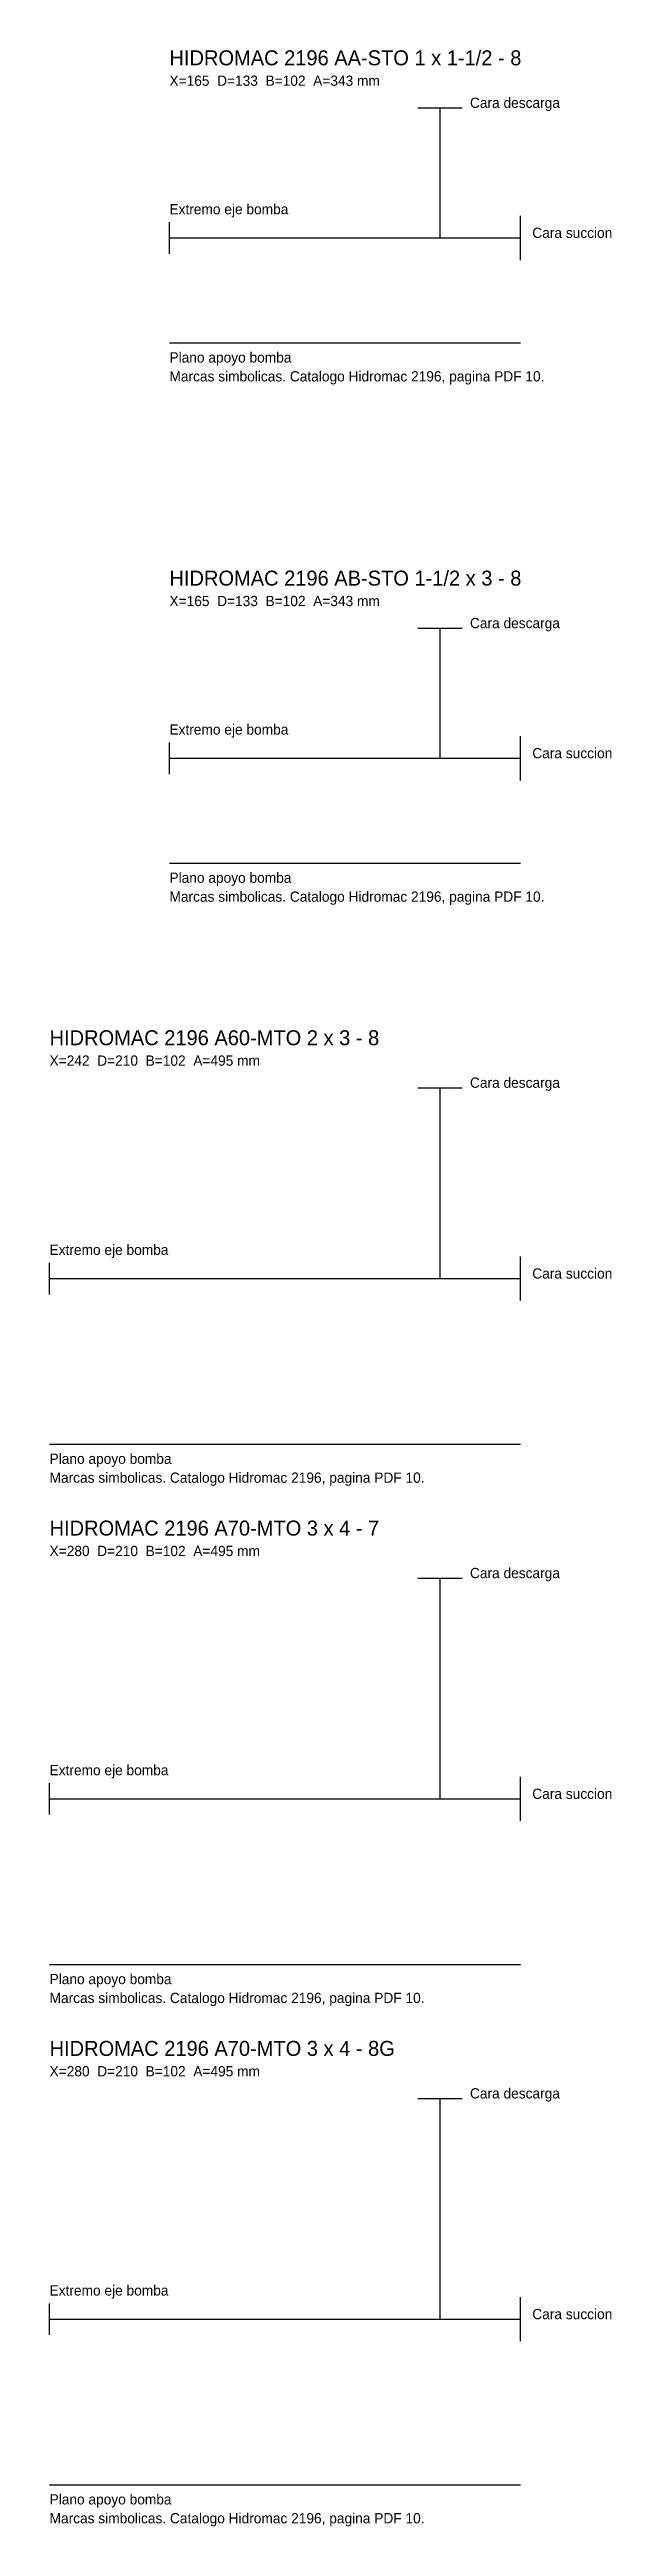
# Model space of a CAD drawing. Header units: millimetres. Extents: x -495 to 217, y -2903 to 239.
import ezdxf

# ---------------------------------------------------------------- set-up
doc = ezdxf.new("R2010")
doc.units = ezdxf.units.MM

msp = doc.modelspace()

# ---------------------------------------------------------------- linework, layer by layer
for p, q in [((-28, 165), (28, 165)), ((0, 0), (0, 165)), ((-343, -20), (-343, 20)), ((-343, 0), (102, 0)), ((102, -28), (102, 28)), ((-343, -133), (102, -133)), ((-28, -495), (28, -495)), ((0, -660), (0, -495)), ((-343, -680), (-343, -640)), ((102, -688), (102, -632)), ((-343, -660), (102, -660)), ((-343, -793), (102, -793)), ((-28, -1078), (28, -1078)), ((0, -1320), (0, -1078)), ((-495, -1340), (-495, -1300)), ((102, -1348), (102, -1292)), ((-495, -1320), (102, -1320)), ((-495, -1530), (102, -1530)), ((-28, -1700), (28, -1700)), ((0, -1980), (0, -1700)), ((-495, -2000), (-495, -1960)), ((102, -2008), (102, -1952)), ((-495, -1980), (102, -1980)), ((-495, -2190), (102, -2190)), ((-28, -2360), (28, -2360)), ((0, -2640), (0, -2360)), ((-495, -2660), (-495, -2620)), ((102, -2668), (102, -2612)), ((-495, -2640), (102, -2640)), ((-495, -2850), (102, -2850))]:
    msp.add_line(p, q)

# ---------------------------------------------------------------- texts
for s, height, p in [('HIDROMAC 2196 AA-STO 1 x 1-1/2 - 8', 19, (-343, 219)), ('X=165  D=133  B=102  A=343 mm', 13, (-343, 193)), ('Cara descarga', 13, (38, 165)), ('Extremo eje bomba', 13, (-343, 30)), ('Cara succion', 13, (117, 0)), ('Plano apoyo bomba', 13, (-343, -158)), ('Marcas simbolicas. Catalogo Hidromac 2196, pagina PDF 10.', 13, (-343, -182)), ('HIDROMAC 2196 AB-STO 1-1/2 x 3 - 8', 19, (-343, -441)), ('X=165  D=133  B=102  A=343 mm', 13, (-343, -467)), ('Cara descarga', 13, (38, -495)), ('Extremo eje bomba', 13, (-343, -630)), ('Cara succion', 13, (117, -660)), ('Plano apoyo bomba', 13, (-343, -818)), ('Marcas simbolicas. Catalogo Hidromac 2196, pagina PDF 10.', 13, (-343, -842)), ('HIDROMAC 2196 A60-MTO 2 x 3 - 8', 19, (-495, -1024)), ('X=242  D=210  B=102  A=495 mm', 13, (-495, -1050)), ('Cara descarga', 13, (38, -1078)), ('Extremo eje bomba', 13, (-495, -1290)), ('Cara succion', 13, (117, -1320)), ('Plano apoyo bomba', 13, (-495, -1555)), ('Marcas simbolicas. Catalogo Hidromac 2196, pagina PDF 10.', 13, (-495, -1579)), ('HIDROMAC 2196 A70-MTO 3 x 4 - 7', 19, (-495, -1646)), ('X=280  D=210  B=102  A=495 mm', 13, (-495, -1672)), ('Cara descarga', 13, (38, -1700)), ('Extremo eje bomba', 13, (-495, -1950)), ('Cara succion', 13, (117, -1980)), ('Plano apoyo bomba', 13, (-495, -2215)), ('Marcas simbolicas. Catalogo Hidromac 2196, pagina PDF 10.', 13, (-495, -2239)), ('HIDROMAC 2196 A70-MTO 3 x 4 - 8G', 19, (-495, -2306)), ('X=280  D=210  B=102  A=495 mm', 13, (-495, -2332)), ('Cara descarga', 13, (38, -2360)), ('Extremo eje bomba', 13, (-495, -2610)), ('Cara succion', 13, (117, -2640)), ('Plano apoyo bomba', 13, (-495, -2875)), ('Marcas simbolicas. Catalogo Hidromac 2196, pagina PDF 10.', 13, (-495, -2899))]:
    msp.add_text(s, height=height).set_placement(p)

doc.saveas('drawing.dxf')
